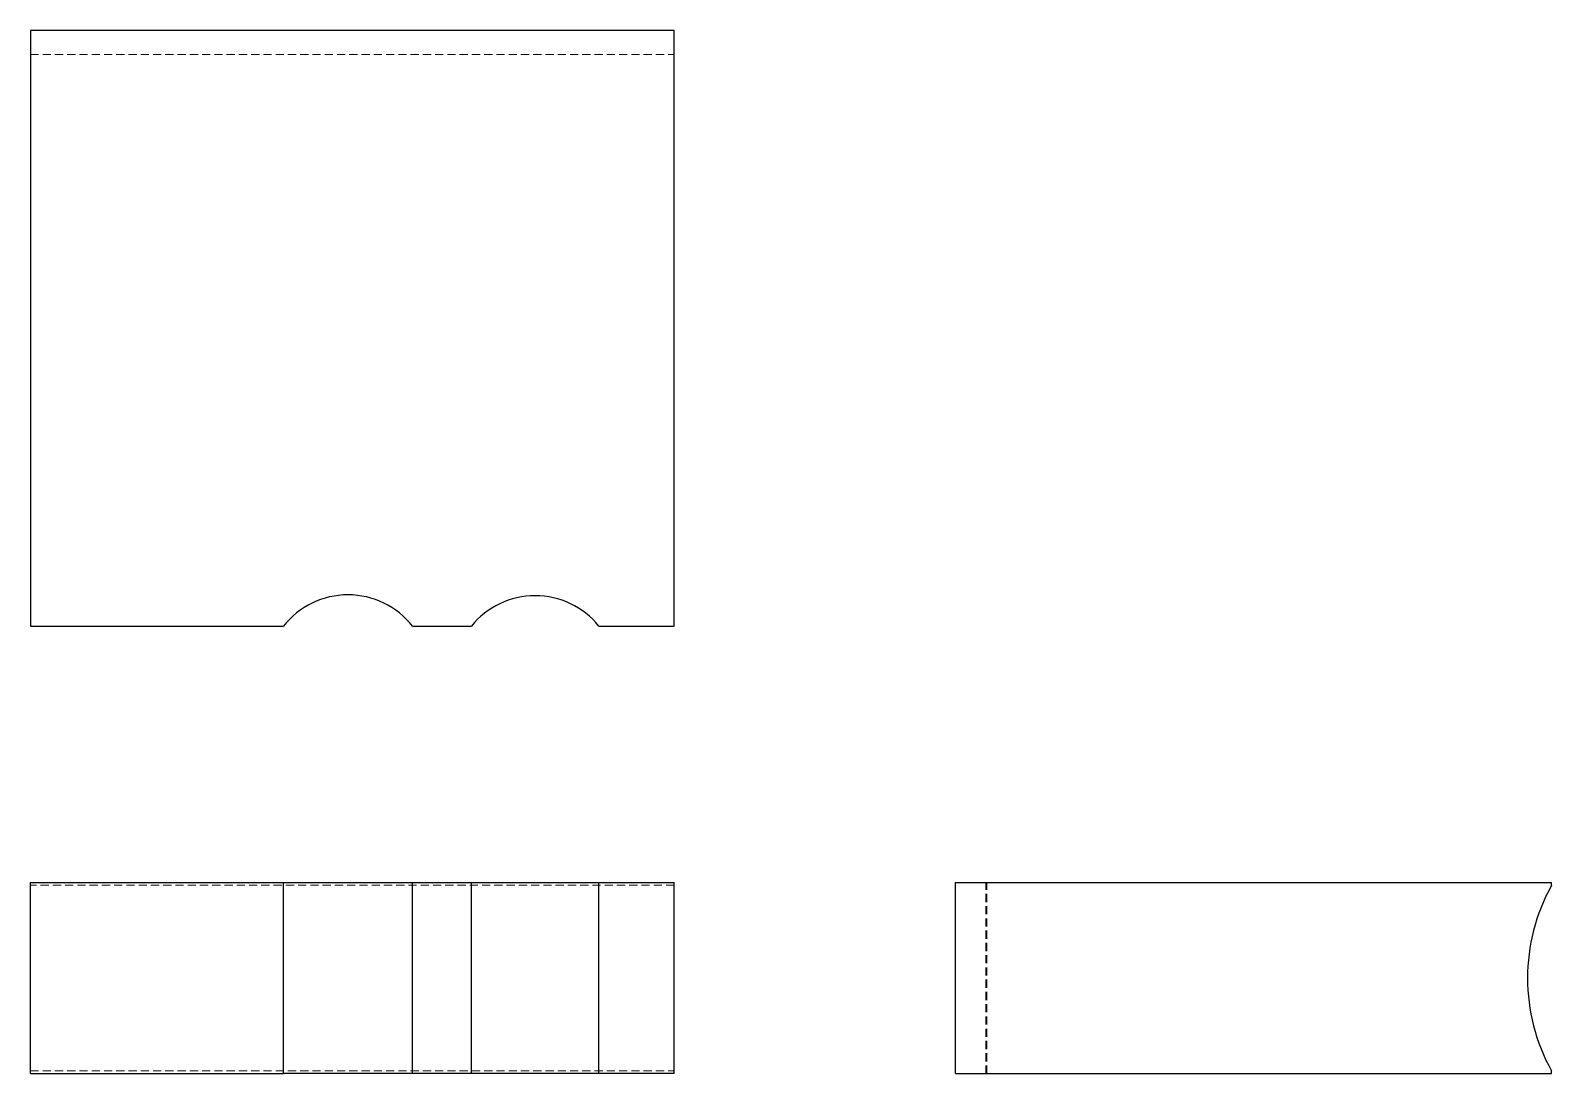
# Model space of a CAD drawing. Header units: millimetres. Extents: x 33 to 269, y 42 to 204.
import ezdxf

# ---------------------------------------------------------------- set-up
doc = ezdxf.new("R2010")
doc.units = ezdxf.units.MM
doc.linetypes.add('HIDDEN', pattern=[1.905, 1.27, -0.635])

msp = doc.modelspace()

# ---------------------------------------------------------------- linework, layer by layer
at = {"color": 7, "linetype": 'Continuous', "lineweight": 25}
for p, q in [((133, 204.29), (33, 204.29)), ((33, 204.29), (33, 111.71)), ((133, 111.71), (133, 204.29)), ((33, 111.71), (72.3, 111.71)), ((92.35, 111.71), (101.5, 111.71)), ((121.31, 111.71), (133, 111.71)), ((33, 42.16), (33, 71.84)), ((33, 71.84), (72.3, 71.84)), ((72.3, 42.16), (72.3, 71.84)), ((72.3, 71.84), (92.35, 71.84)), ((92.35, 42.16), (92.35, 71.84)), ((92.35, 71.84), (101.5, 71.84)), ((101.5, 42.16), (101.5, 71.84)), ((101.5, 71.84), (121.31, 71.84)), ((121.31, 42.16), (121.31, 71.84)), ((121.31, 71.84), (133, 71.84)), ((133, 42.16), (133, 71.84)), ((176.71, 42.16), (176.71, 71.84)), ((176.71, 71.84), (269.29, 71.84)), ((269.29, 71.43), (269.29, 71.84)), ((269.29, 42.16), (269.29, 42.57)), ((33, 42.16), (72.3, 42.16)), ((92.35, 42.16), (72.3, 42.16)), ((101.5, 42.16), (92.35, 42.16)), ((121.31, 42.16), (101.5, 42.16)), ((133, 42.16), (121.31, 42.16)), ((176.71, 42.16), (269.29, 42.16))]:
    msp.add_line(p, q, dxfattribs=at)
at = {"color": 7, "linetype": 'HIDDEN', "lineweight": 18}
for p, q in [((33, 200.55), (133, 200.55)), ((133, 71.43), (33, 71.43)), ((181.43, 42.16), (181.43, 71.84)), ((181.57, 42.16), (181.57, 71.84)), ((33, 42.57), (133, 42.57))]:
    msp.add_line(p, q, dxfattribs=at)
at = {"color": 7, "linetype": 'Continuous', "lineweight": 25}
for centre, radius, start, end in [((82.33, 103.81), 12.76, 38.2421, 141.7579), ((111.41, 103.67), 12.76, 39.0635, 140.9365), ((295.22, 57), 29.67, 150.8998, 209.1002)]:
    msp.add_arc(centre, radius, start, end, dxfattribs=at)

doc.saveas('drawing.dxf')
